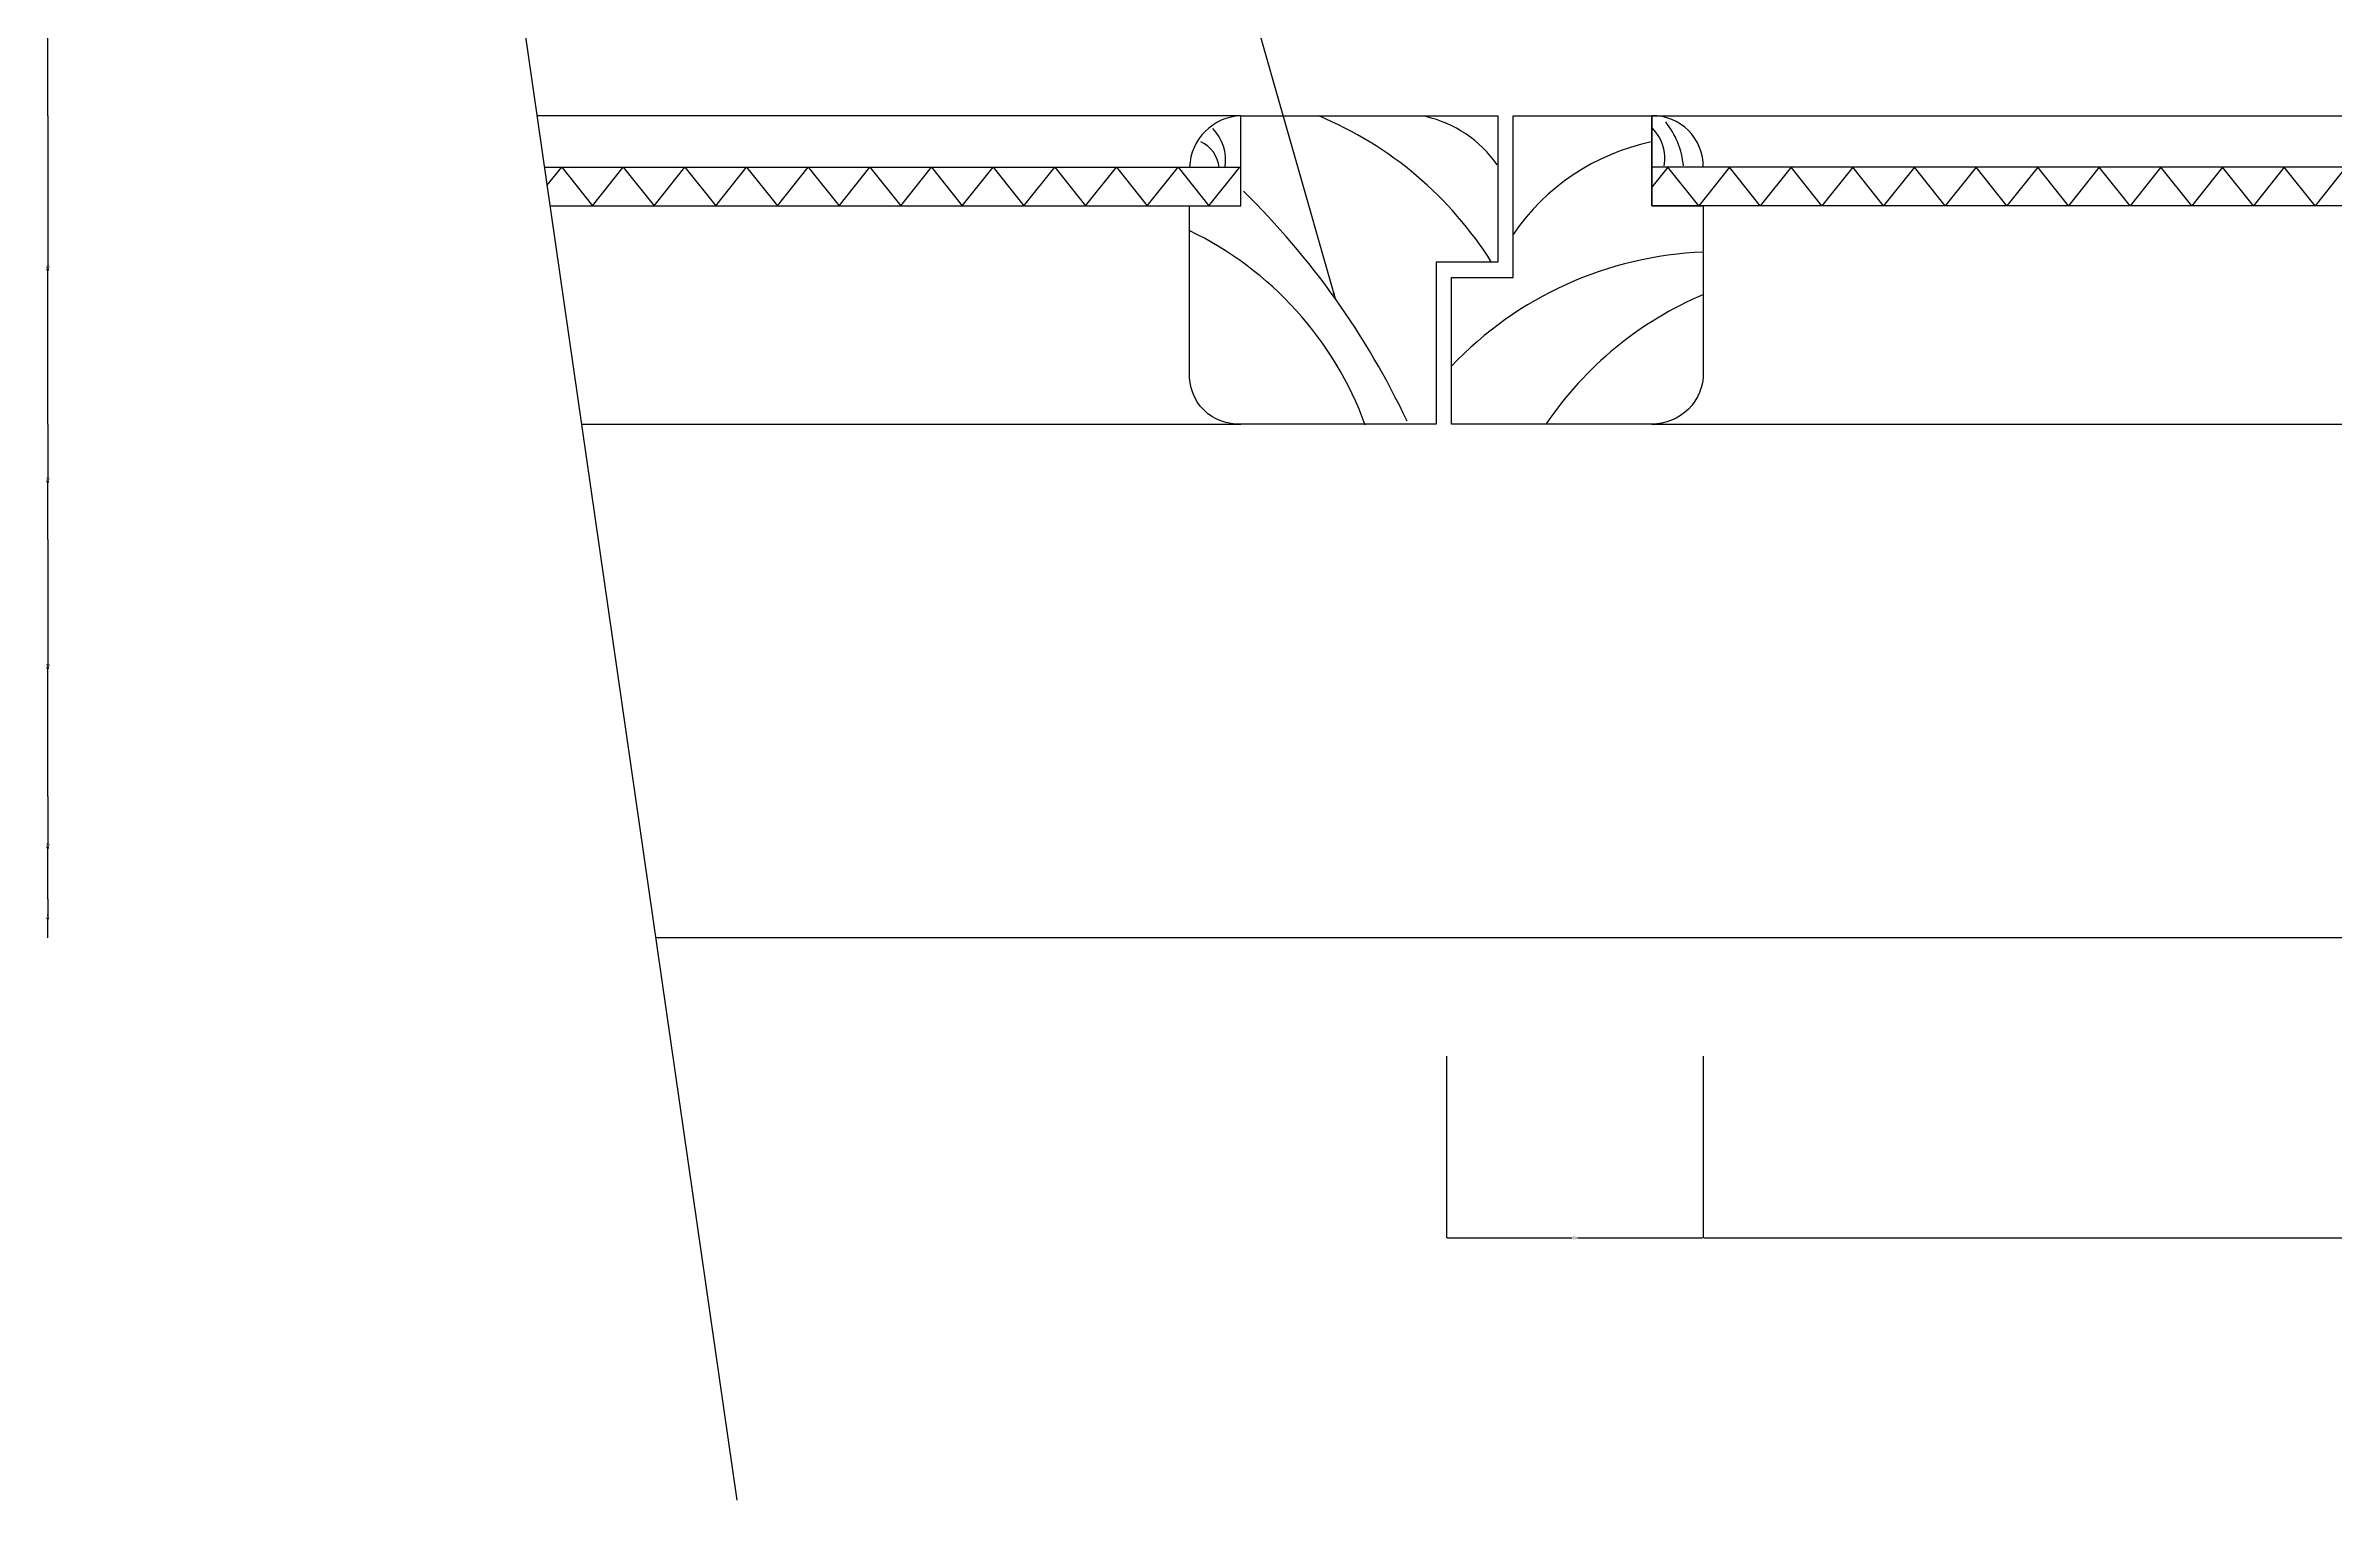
# Model space of a CAD drawing. Header units: metres. Extents: x 247 to 5330, y 146 to 7075.
# Drawn here: x 569 to 1460, y 394 to 961 of the extents above; entities that cross this region are included whole.
import ezdxf

# ---------------------------------------------------------------- set-up
doc = ezdxf.new("R2010")
doc.units = ezdxf.units.M
for name, color, linetype in [('4', 4, 'Continuous'), ('7', 7, 'Continuous'), ('BH', 3, 'Continuous'), ('DIM', 3, 'Continuous')]:
    doc.layers.add(name, color=color, linetype=linetype)
doc.dimstyles.get("Standard").update_dxf_attribs({"dimtxt": 2.5, "dimasz": 2.5, "dimexe": 1.25, "dimexo": 0.625, "dimtad": 1, "dimcen": 2.5, "dimazin": 3, "dimtfac": 1, "dimtmove": 0, "dimatfit": 3})

# ---------------------------------------------------------------- blocks, each defined once
blk = doc.blocks.new('*D14')
for p, q in [((1214.54, 567.32), (1214.54, 496.51)), ((1914.2, 567.32), (1914.2, 496.51)), ((1214.79, 496.51), (1562.87, 496.51)), ((1565.87, 496.51), (1913.95, 496.51))]:
    blk.add_line(p, q)
at = {"layer": 'Defpoints'}
for p in [(1214.54, 567.32), (1914.2, 567.32), (1214.54, 496.51)]:
    blk.add_point(p, dxfattribs=at)
at = {"layer": 'DIM', "insert": (1564.37, 496.51), "char_height": 1, "attachment_point": 5}
blk.add_mtext('350', dxfattribs=at)
blk = doc.blocks.new('*D15')
for p, q in [((569.91, 933.43), (569.91, 873.43)), ((569.66, 873.43), (569.41, 873.43)), ((569.91, 813.43), (569.91, 873.43)), ((569.91, 873.43), (569.91, 873.43)), ((570.16, 873.43), (570.41, 873.43))]:
    blk.add_line(p, q)
at = {"layer": 'Defpoints'}
for p in [(569.91, 933.43), (569.91, 873.43), (569.91, 813.43)]:
    blk.add_point(p, dxfattribs=at)
at = {"layer": 'DIM', "insert": (569.91, 874.555), "char_height": 1, "attachment_point": 5}
blk.add_mtext('60', dxfattribs=at)
blk = doc.blocks.new('*D16')
for p, q in [((569.91, 813.43), (569.91, 790.93)), ((569.66, 790.93), (569.41, 790.93)), ((569.91, 768.43), (569.91, 790.93)), ((569.91, 790.93), (569.91, 790.93)), ((570.16, 790.93), (570.41, 790.93))]:
    blk.add_line(p, q)
at = {"layer": 'Defpoints'}
for p in [(569.91, 813.43), (569.91, 790.93), (569.91, 768.43)]:
    blk.add_point(p, dxfattribs=at)
at = {"layer": 'DIM', "insert": (569.91, 792.055), "char_height": 1, "attachment_point": 5}
blk.add_mtext('25', dxfattribs=at)
blk = doc.blocks.new('*D17')
for p, q in [((569.91, 768.43), (569.91, 718.43)), ((569.66, 718.43), (569.41, 718.43)), ((569.91, 668.43), (569.91, 718.43)), ((569.91, 718.43), (569.91, 718.43)), ((570.16, 718.43), (570.41, 718.43))]:
    blk.add_line(p, q)
at = {"layer": 'Defpoints'}
for p in [(569.91, 768.43), (569.91, 718.43), (569.91, 668.43)]:
    blk.add_point(p, dxfattribs=at)
at = {"layer": 'DIM', "insert": (569.91, 719.555), "char_height": 1, "attachment_point": 5}
blk.add_mtext('50', dxfattribs=at)
blk = doc.blocks.new('*D18')
for p, q in [((569.91, 668.43), (569.91, 648.43)), ((569.66, 648.43), (569.41, 648.43)), ((569.91, 628.43), (569.91, 648.43)), ((569.91, 648.43), (569.91, 648.43)), ((570.16, 648.43), (570.41, 648.43))]:
    blk.add_line(p, q)
at = {"layer": 'Defpoints'}
for p in [(569.91, 668.43), (569.91, 648.43), (569.91, 628.43)]:
    blk.add_point(p, dxfattribs=at)
at = {"layer": 'DIM', "insert": (569.91, 649.555), "char_height": 1, "attachment_point": 5}
blk.add_mtext('20', dxfattribs=at)
blk = doc.blocks.new('*D19')
for p, q in [((569.91, 628.43), (569.91, 620.93)), ((569.66, 620.93), (569.41, 620.93)), ((569.91, 613.43), (569.91, 620.93)), ((569.91, 620.93), (569.91, 620.93)), ((570.16, 620.93), (570.41, 620.93))]:
    blk.add_line(p, q)
at = {"layer": 'Defpoints'}
for p in [(569.91, 628.43), (569.91, 620.93), (569.91, 613.43)]:
    blk.add_point(p, dxfattribs=at)
at = {"layer": 'DIM', "insert": (569.91, 622.055), "char_height": 1, "attachment_point": 5}
blk.add_mtext('5', dxfattribs=at)
blk = doc.blocks.new('*D23')
for p, q in [((569.91, 1083.43), (569.91, 1008.43)), ((569.66, 1008.43), (569.41, 1008.43)), ((569.91, 933.43), (569.91, 1008.43)), ((569.91, 1008.43), (569.91, 1008.43)), ((570.16, 1008.43), (570.41, 1008.43))]:
    blk.add_line(p, q)
at = {"layer": 'Defpoints'}
for p in [(569.91, 1083.43), (569.91, 1008.43), (569.91, 933.43)]:
    blk.add_point(p, dxfattribs=at)
at = {"layer": 'DIM', "insert": (569.91, 1009.555), "char_height": 1, "attachment_point": 5}
blk.add_mtext('75', dxfattribs=at)
blk = doc.blocks.new('*D24')
for p, q in [((1114.54, 567.32), (1114.54, 496.51)), ((1214.54, 567.32), (1214.54, 496.51)), ((1114.79, 496.51), (1163.54, 496.51)), ((1165.54, 496.51), (1214.29, 496.51))]:
    blk.add_line(p, q)
at = {"layer": 'Defpoints'}
for p in [(1114.54, 567.32), (1214.54, 567.32), (1114.54, 496.51)]:
    blk.add_point(p, dxfattribs=at)
at = {"layer": 'DIM', "insert": (1164.54, 496.51), "char_height": 1, "attachment_point": 5}
blk.add_mtext('50', dxfattribs=at)

msp = doc.modelspace()

# ---------------------------------------------------------------- linework, layer by layer
at = {"layer": '4'}
for p, q in [((1034.54, 933.43), (760.4, 933.43)), ((1194.54, 933.43), (2234.2, 933.43)), ((777.58, 813.43), (1034.54, 813.43)), ((1194.54, 813.43), (2234.2, 813.43))]:
    msp.add_line(p, q, dxfattribs=at)
msp.add_lwpolyline([(1034.54, 913.43), (1034.54, 933.43), (1134.54, 933.43), (1134.54, 876.43), (1110.54, 876.43), (1110.54, 813.43), (1034.54, 813.43, -0.45), (1014.54, 833.43), (1014.54, 898.43), (1034.54, 898.43)], format="xyb", close=True, dxfattribs=at)
msp.add_lwpolyline([(1194.54, 898.43), (1194.54, 913.43), (1194.54, 898.43), (1214.54, 898.43), (1214.54, 833.43, -0.42), (1194.54, 813.43), (1116.54, 813.43), (1116.54, 870.43), (1140.54, 870.43), (1140.54, 933.43), (1194.54, 933.43), (1194.54, 913.43), (1194.54, 933.43)], format="xyb", dxfattribs=at)
msp.add_lwpolyline([(2314.2, 813.43), (2314.2, 773.43), (1914.2, 613.43), (806.61, 613.43)], dxfattribs=at)
for centre, radius, start, end in [((1035.21, 912.76), 20.68, 91.85, 178.15), ((1195, 913.89), 19.54, 358.64, 91.36)]:
    msp.add_arc(centre, radius, start, end, dxfattribs=at)
at = {"layer": '7'}
for p, q in [((763.28, 913.43), (1034.54, 913.43)), ((1991.38, 913.43), (1194.54, 913.43)), ((765.45, 898.43), (1034.54, 898.43)), ((1991.38, 898.43), (1194.54, 898.43))]:
    msp.add_line(p, q, dxfattribs=at)
at = {"layer": 'BH'}
for points in [[(764.32, 906.28), (770.04, 913.43), (782.04, 898.43), (794.04, 913.43), (806.04, 898.43), (818.04, 913.43), (830.04, 898.43), (842.04, 913.43), (854.04, 898.43), (866.04, 913.43), (878.04, 898.43), (890.04, 913.43), (902.04, 898.43), (914.04, 913.43), (926.04, 898.43), (938.04, 913.43), (950.04, 898.43), (962.04, 913.43), (974.04, 898.43), (986.04, 913.43), (998.04, 898.43), (1010.04, 913.43), (1022.04, 898.43), (1034.04, 913.43)], [(1464.76, 913.43), (1452.76, 898.43), (1440.76, 913.43), (1428.76, 898.43), (1416.76, 913.43), (1404.76, 898.43), (1392.76, 913.43), (1380.76, 898.43), (1368.76, 913.43), (1356.76, 898.43), (1344.76, 913.43), (1332.76, 898.43), (1320.76, 913.43), (1308.76, 898.43), (1296.76, 913.43), (1284.76, 898.43), (1272.76, 913.43), (1260.76, 898.43), (1248.76, 913.43), (1236.76, 898.43), (1224.76, 913.43), (1212.76, 898.43), (1200.76, 913.43), (1194.54, 905.65)]]:
    msp.add_lwpolyline(points, dxfattribs=at)
for centre, radius, start, end in [((1011.07, 916.21), 17.52, 351.18, 44.48), ((1008.87, 799.1), 145.49, 32.08, 67.39), ((1096.45, 888.24), 45.97, 34.68, 77.4), ((1182.26, 916.76), 17.3, 350.67, 43.39), ((1174.55, 910.86), 32.43, 5.48, 38.5), ((1013.92, 912.25), 12.13, 4.91, 65.87), ((1212.18, 838.4), 86.73, 101.94, 145.7), ((814.45, 679.53), 315.16, 25.36, 45.45), ((955.68, 766.74), 135.4, 19.98, 64.3), ((1220.24, 737.36), 143.13, 92.24, 136.43), ((1269.46, 734.9), 140.16, 113.03, 145.88)]:
    msp.add_arc(centre, radius, start, end, dxfattribs=at)
at = {"layer": 'DIM'}
msp.add_line((685.19, 1454.18), (838.24, 394.41), dxfattribs=at)

# ---------------------------------------------------------------- dimensions: what is measured, and where the dimension line sits
for base, p1, p2, text, picture, middle in [((569.91, 1008.43), (569.91, 1083.43), (569.91, 933.43), '75', '*D23', (569.91, 1009.555)), ((569.91, 873.43), (569.91, 933.43), (569.91, 813.43), '60', '*D15', (569.91, 874.555)), ((569.91, 790.93), (569.91, 813.43), (569.91, 768.43), '25', '*D16', (569.91, 792.055)), ((569.91, 718.43), (569.91, 768.43), (569.91, 668.43), '50', '*D17', (569.91, 719.555)), ((569.91, 648.43), (569.91, 668.43), (569.91, 628.43), '20', '*D18', (569.91, 649.555)), ((569.91, 620.93), (569.91, 628.43), (569.91, 613.43), '5', '*D19', (569.91, 622.055)), ((1114.54, 496.51), (1114.54, 567.32), (1214.54, 567.32), '50', '*D24', (1164.54, 496.51)), ((1214.54, 496.51), (1214.54, 567.32), (1914.2, 567.32), '350', '*D14', (1564.37, 496.51))]:
    dim = msp.add_linear_dim(base=base, p1=p1, p2=p2, text=text, dimstyle='Standard', dxfattribs=at)
    dim.commit()
    dim.dimension.update_dxf_attribs({"geometry": picture, "text_midpoint": middle})

# ---------------------------------------------------------------- leaders
msp.add_leader([(1071.32, 862.13), (826.16, 1720.95)], dimstyle='Standard', dxfattribs=at)

doc.saveas('drawing.dxf')
